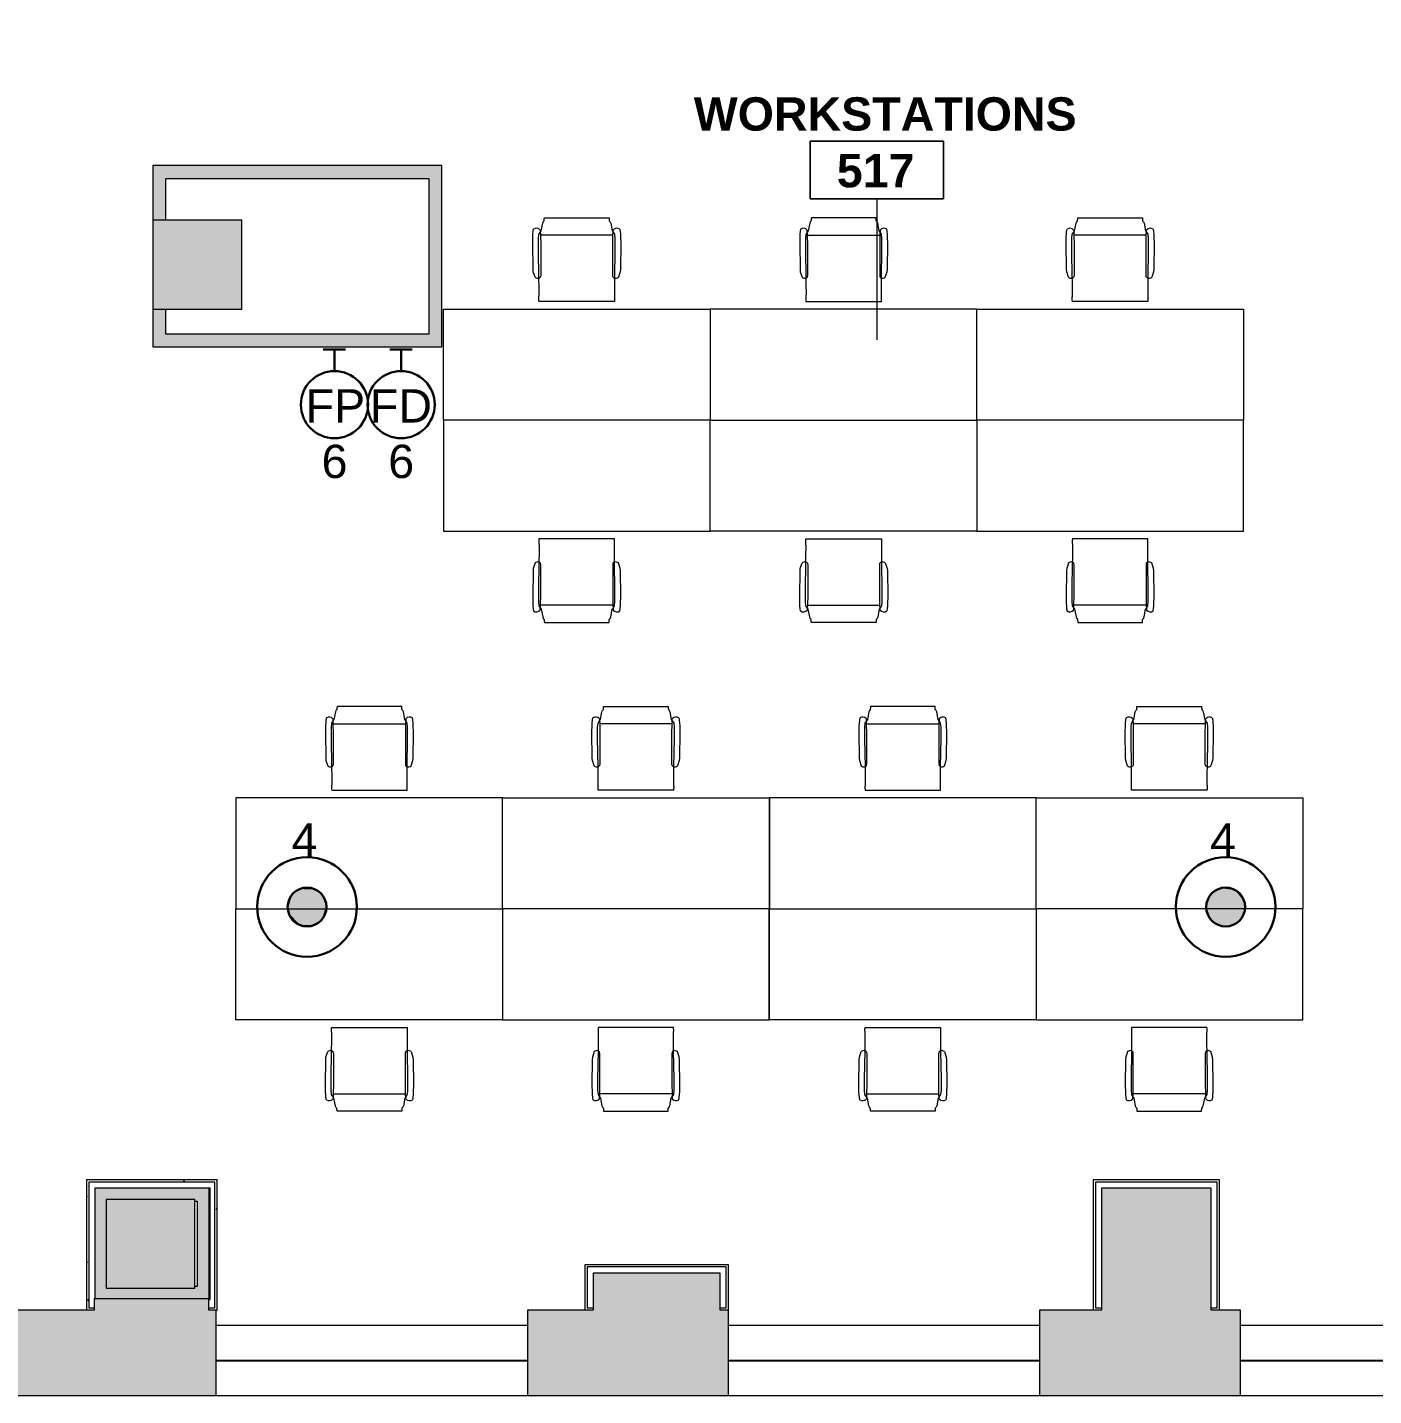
# Model space of a CAD drawing. Header units: inches. Extents: x 0 to 1865, y 0 to 1094.
# Drawn here: x 461.2 to 824.7, y 0 to 369.6 of the extents above; entities that cross this region are included whole.
import ezdxf

# ---------------------------------------------------------------- set-up
doc = ezdxf.new("R2010")
doc.units = ezdxf.units.IN
doc.header["$MEASUREMENT"] = 0
for name, color, linetype, lineweight in [('A-ANNO-NOTE', 131, 'Continuous', 9), ('A-AREA-IDEN', 2, 'Continuous', 9), ('A-DETL', 90, 'Continuous', 9), ('A-DETL-GENF', 92, 'Continuous', 9), ('A-WALL', 113, 'Continuous', 13), ('A-WALL-PATT', 111, 'Continuous', 13), ('I-FURN', 30, 'Continuous', 9), ('I-FURN-PNLS', 30, 'Continuous', 9), ('I-WALL', 2, 'Continuous', 13), ('S-COLS', 52, 'Continuous', 13), ('Victor Bldg - 5th Floor_LINK_dwg', 8, 'Continuous', 9), ('WINDOWS', 7, 'Continuous', 9), ('WINDOWS SILL', 7, 'Continuous', 9)]:
    doc.layers.add(name, color=color, linetype=linetype, lineweight=lineweight)
doc.styles.add('Swis721 Lt BT', font='swissl.ttf', dxfattribs={"height": 9})
doc.styles.add('Swis721 Lt BT_B', font='', dxfattribs={"height": 9})
doc.styles.get('Swis721 Lt BT_B').set_extended_font_data('Swis721 Lt BT', bold=True)
pattern_1 = [(0, (0, 0), (30.72, 7.68), [1.267, -21.773, 1.267, -21.773, -122.88]), (0, (0, 0), (30.72, 7.68), [-46.08, 1.267, -44.813, 1.267, -21.773, -53.76]), (0, (0, 0), (30.72, 7.68), [-115.2, 1.267, -14.093, 1.267, -37.133]), (120, (11.52, 3.84), (-22.01108, 22.7643), [1.267, -21.773, 1.267, -21.773, -122.88]), (120, (11.52, 3.84), (-22.01108, 22.7643), [-46.08, 1.267, -44.813, 1.267, -21.773, -53.76]), (120, (11.52, 3.84), (-22.01108, 22.7643), [-115.2, 1.267, -14.093, 1.267, -37.133]), (240, (15.36, 19.2), (-8.70892, -30.4443), [1.267, -21.773, 1.267, -21.773, -122.88]), (240, (15.36, 19.2), (-8.70892, -30.4443), [-46.08, 1.267, -44.813, 1.267, -21.773, -53.76]), (240, (15.36, 19.2), (-8.70892, -30.4443), [-115.2, 1.267, -14.093, 1.267, -37.133])]

# ---------------------------------------------------------------- blocks, each defined once
blk = doc.blocks.new('Victor Bldg - 5th Floor_LINK_dwg-6972324-Level 05 POWER _ SIGNAL')
at = {"layer": 'WINDOWS'}
for p, q in [((512.25, 9.62), (596.25, 9.62)), ((512.25, 9.38), (596.25, 9.38)), ((650.5, 9.62), (734.5, 9.62)), ((650.5, 9.38), (734.5, 9.38)), ((788.75, 9.62), (872.75, 9.62)), ((788.75, 9.38), (872.75, 9.38))]:
    blk.add_line(p, q, dxfattribs=at)
at = {"layer": 'WINDOWS SILL'}
for p, q in [((512.25, 19), (596.25, 19)), ((650.5, 19), (734.5, 19)), ((788.75, 19), (872.75, 19)), ((512.25, 0), (596.25, 0)), ((650.5, 0), (734.5, 0)), ((788.75, 0), (872.75, 0))]:
    blk.add_line(p, q, dxfattribs=at)
blk = doc.blocks.new('Concrete-Rectangular-Column - 24_ X 24_-6973359-Level 05 POWER _ SIGNAL')
at = {"layer": 'S-COLS', "lineweight": 9}
blk.add_hatch(color=7, dxfattribs=at).paths.add_polyline_path([(12, -12), (12, 12), (-12, 12), (-12, -12)], flags=0)
at = {"layer": 'S-COLS', "color": 8, "lineweight": 20}
for p, q in [((12, 12), (-12, 12)), ((-12, 12), (-12, -12)), ((12, -12), (12, 12)), ((-12, -12), (12, -12))]:
    blk.add_line(p, q, dxfattribs=at)
blk = doc.blocks.new('F - BENCHING _RECTANGULAR-1 CHAIRS_ - F - BENCHING _RECTANGULAR-1 CHAIRS_-7622208-Level 05 POWER _ SIGNAL')
at = {"layer": 'I-FURN'}
for p, q in [((-10.14, -17.03), (10.2, -17.03)), ((-11.85, -32.67), (-11.75, -25.67)), ((-11.75, -25.67), (-11.69, -25.08)), ((-11.69, -25.08), (-11.2, -23.58)), ((-10.28, -31.02), (-10.17, -23.35)), ((-9.74, -23.68), (-9.68, -24.18)), ((-9.68, -24.18), (-9.68, -32.27)), ((9.75, -24.18), (9.81, -23.68)), ((9.75, -32.27), (9.75, -24.18)), ((10.24, -23.35), (10.35, -31.02)), ((11.27, -23.58), (11.76, -25.08)), ((11.76, -25.08), (11.82, -25.67)), ((11.82, -25.67), (11.92, -32.67)), ((-11.8, -34.53), (-11.85, -32.67)), ((-10.28, -34.02), (-10.28, -31.02)), ((-9.68, -32.27), (-9.73, -34.95)), ((9.79, -34.95), (9.75, -32.27)), ((10.35, -31.02), (10.35, -34.02)), ((11.92, -32.67), (11.87, -34.53)), ((-11.77, -35.18), (-11.8, -34.53)), ((-11.7, -35.95), (-11.77, -35.18)), ((-11.59, -36.56), (-11.7, -35.95)), ((-10.18, -35.18), (-10.28, -34.02)), ((-9.77, -35.78), (-10.18, -35.18)), ((-9.79, -36.11), (-9.81, -36.34)), ((-9.73, -34.95), (-9.79, -36.11)), ((-9.54, -36.11), (-9.77, -35.78)), ((-9.73, -34.95), (9.79, -34.95)), ((-9.14, -38.18), (-9.54, -36.11)), ((9.61, -36.11), (9.21, -38.18)), ((9.84, -35.78), (9.61, -36.11)), ((9.86, -36.11), (9.79, -34.95)), ((10.24, -35.18), (9.84, -35.78)), ((9.88, -36.34), (9.86, -36.11)), ((10.35, -34.02), (10.24, -35.18)), ((11.77, -35.95), (11.66, -36.56)), ((11.84, -35.18), (11.77, -35.95)), ((11.87, -34.53), (11.84, -35.18)), ((-8.99, -38.56), (-9.14, -38.18)), ((-8.74, -38.82), (-8.99, -38.56)), ((8.75, -39.66), (-8.68, -39.66)), ((9.06, -38.56), (8.8, -38.82)), ((9.13, -38.42), (9.06, -38.56)), ((9.21, -38.18), (9.13, -38.42))]:
    blk.add_line(p, q, dxfattribs=at)
for centre, radius, start, end in [((-10.48, -24.43), 1.12, 73.9109, 130.257), ((-10.4, -24.1), 0.781, 32.3218, 73.1534), ((10.47, -24.1), 0.781, 106.8466, 147.6782), ((10.55, -24.43), 1.12, 49.743, 106.0891), ((-10.82, -35.49), 1.32, 234.065, 319.935), ((10.89, -35.49), 1.32, 220.065, 305.935)]:
    blk.add_arc(centre, radius, start, end, dxfattribs=at)
for points, knots in [([(-10.18, -17.97), (-10.18, -17.85), (-10.18, -17.64), (-10.18, -17.41), (-10.17, -17.27), (-10.17, -17.19), (-10.16, -17.12), (-10.15, -17.06), (-10.14, -17.03), (-10.14, -17.03), (-10.14, -17.03)], [-1, -1, -1, -1, -0.727273, -0.545455, -0.454545, -0.363636, -0.272727, -0.181818, -0.090909, 0, 0, 0, 0]), ([(10.2, -17.03), (10.21, -17.03), (10.23, -17.1), (10.25, -17.4), (10.25, -17.73), (10.25, -17.89), (10.25, -17.97)], [-1, -1, -1, -1, -0.727273, -0.363636, -0.181818, 0, 0, 0, 0]), ([(-8.68, -39.66), (-8.68, -39.66), (-8.69, -39.64), (-8.7, -39.59), (-8.71, -39.5), (-8.73, -39.28), (-8.73, -39.01), (-8.74, -38.82)], [-1, -1, -1, -1, -0.888889, -0.777778, -0.666667, -0.444444, 0, 0, 0, 0]), ([(8.8, -38.82), (8.8, -38.87), (8.8, -39.01), (8.8, -39.19), (8.79, -39.34), (8.78, -39.44), (8.78, -39.53), (8.77, -39.59), (8.76, -39.64), (8.75, -39.66), (8.75, -39.66)], [-1, -1, -1, -1, -0.888889, -0.666667, -0.555556, -0.444444, -0.333333, -0.222222, -0.111111, 0, 0, 0, 0])]:
    blk.add_open_spline(points, degree=3, knots=knots, dxfattribs=at)
for points in [[(-10.13, -18.94), (-10.14, -18.78), (-10.16, -18.46), (-10.17, -18.13), (-10.18, -17.97)], [(10.25, -17.97), (10.24, -18.13), (10.23, -18.46), (10.21, -18.78), (10.2, -18.94)], [(-10.17, -23.35), (-10.16, -22.62), (-10.15, -21.16), (-10.14, -19.68), (-10.13, -18.94)], [(10.2, -18.94), (10.2, -19.68), (10.21, -21.16), (10.23, -22.62), (10.24, -23.35)]]:
    blk.add_open_spline(points, degree=3, dxfattribs=at)
at = {"layer": 'I-FURN-PNLS'}
for p, q in [((-36, 15), (36, 15)), ((-36, -15), (-36, 15)), ((36, 15), (36, -15)), ((36, -15), (-36, -15))]:
    blk.add_line(p, q, dxfattribs=at)
blk = doc.blocks.new('F - BENCHING _RECTANGULAR-1 CHAIRS_ - F - BENCHING _RECTANGULAR-1 CHAIRS_-7622207-Level 05 POWER _ SIGNAL')
at = {"layer": 'I-FURN'}
for p, q in [((-9.14, 38.18), (-9.54, 36.11)), ((-8.99, 38.56), (-9.14, 38.18)), ((-8.74, 38.82), (-8.99, 38.56)), ((8.75, 39.66), (-8.68, 39.66)), ((9.06, 38.56), (8.8, 38.82)), ((9.13, 38.42), (9.06, 38.56)), ((9.21, 38.18), (9.13, 38.42)), ((9.61, 36.11), (9.21, 38.18)), ((-11.8, 34.53), (-11.85, 32.67)), ((-11.77, 35.18), (-11.8, 34.53)), ((-11.7, 35.95), (-11.77, 35.18)), ((-11.59, 36.56), (-11.7, 35.95)), ((-10.18, 35.18), (-10.28, 34.02)), ((-10.28, 34.02), (-10.28, 31.02)), ((-9.77, 35.78), (-10.18, 35.18)), ((-9.79, 36.11), (-9.81, 36.34)), ((-9.73, 34.95), (-9.79, 36.11)), ((-9.54, 36.11), (-9.77, 35.78)), ((-9.68, 32.27), (-9.73, 34.95)), ((-9.73, 34.95), (9.79, 34.95)), ((9.84, 35.78), (9.61, 36.11)), ((9.79, 34.95), (9.75, 32.27)), ((9.86, 36.11), (9.79, 34.95)), ((10.24, 35.18), (9.84, 35.78)), ((9.88, 36.34), (9.86, 36.11)), ((10.35, 34.02), (10.24, 35.18)), ((10.35, 31.02), (10.35, 34.02)), ((11.77, 35.95), (11.66, 36.56)), ((11.84, 35.18), (11.77, 35.95)), ((11.87, 34.53), (11.84, 35.18)), ((11.92, 32.67), (11.87, 34.53)), ((-11.85, 32.67), (-11.75, 25.67)), ((-10.28, 31.02), (-10.17, 23.35)), ((-9.68, 24.18), (-9.68, 32.27)), ((9.75, 32.27), (9.75, 24.18)), ((10.24, 23.35), (10.35, 31.02)), ((11.82, 25.67), (11.92, 32.67)), ((-11.75, 25.67), (-11.69, 25.08)), ((-11.69, 25.08), (-11.2, 23.58)), ((-9.74, 23.68), (-9.68, 24.18)), ((9.75, 24.18), (9.81, 23.68)), ((11.27, 23.58), (11.76, 25.08)), ((11.76, 25.08), (11.82, 25.67)), ((-10.14, 17.03), (10.2, 17.03))]:
    blk.add_line(p, q, dxfattribs=at)
for centre, radius, start, end in [((-10.82, 35.49), 1.32, 40.065, 125.935), ((10.89, 35.49), 1.32, 54.065, 139.935), ((-10.48, 24.43), 1.12, 229.743, 286.0891), ((-10.4, 24.1), 0.781, 286.8466, 327.6782), ((10.47, 24.1), 0.781, 212.3218, 253.1534), ((10.55, 24.43), 1.12, 253.9109, 310.257)]:
    blk.add_arc(centre, radius, start, end, dxfattribs=at)
for points, knots in [([(-8.68, 39.66), (-8.68, 39.66), (-8.69, 39.64), (-8.7, 39.59), (-8.71, 39.53), (-8.71, 39.44), (-8.72, 39.34), (-8.73, 39.19), (-8.73, 39.01), (-8.74, 38.87), (-8.74, 38.82)], [0, 0, 0, 0, 0.111111, 0.222222, 0.333333, 0.444444, 0.555556, 0.666667, 0.888889, 1, 1, 1, 1]), ([(8.8, 38.82), (8.8, 39.01), (8.79, 39.28), (8.78, 39.5), (8.77, 39.59), (8.76, 39.64), (8.75, 39.66), (8.75, 39.66)], [0, 0, 0, 0, 0.444444, 0.666667, 0.777778, 0.888889, 1, 1, 1, 1]), ([(-10.18, 17.97), (-10.18, 17.89), (-10.18, 17.73), (-10.18, 17.4), (-10.16, 17.1), (-10.14, 17.03), (-10.14, 17.03)], [0, 0, 0, 0, 0.181818, 0.363636, 0.727273, 1, 1, 1, 1]), ([(10.2, 17.03), (10.21, 17.03), (10.21, 17.03), (10.22, 17.06), (10.23, 17.12), (10.23, 17.19), (10.24, 17.27), (10.25, 17.41), (10.25, 17.64), (10.25, 17.85), (10.25, 17.97)], [0, 0, 0, 0, 0.090909, 0.181818, 0.272727, 0.363636, 0.454545, 0.545455, 0.727273, 1, 1, 1, 1])]:
    blk.add_open_spline(points, degree=3, knots=knots, dxfattribs=at)
for points in [[(-10.17, 23.35), (-10.16, 22.62), (-10.15, 21.16), (-10.14, 19.68), (-10.13, 18.94)], [(10.2, 18.94), (10.2, 19.68), (10.21, 21.16), (10.23, 22.62), (10.24, 23.35)], [(-10.13, 18.94), (-10.14, 18.78), (-10.16, 18.46), (-10.17, 18.13), (-10.18, 17.97)], [(10.25, 17.97), (10.24, 18.13), (10.23, 18.46), (10.21, 18.78), (10.2, 18.94)]]:
    blk.add_open_spline(points, degree=3, dxfattribs=at)
at = {"layer": 'I-FURN-PNLS'}
for p, q in [((36, 15), (-36, 15)), ((-36, 15), (-36, -15)), ((36, -15), (36, 15)), ((-36, -15), (36, -15))]:
    blk.add_line(p, q, dxfattribs=at)
blk = doc.blocks.new('Room Tag - Room Name and Number-3379422-Level 05 POWER _ SIGNAL')
at = {"layer": 'A-AREA-IDEN'}
for p, q in [((-0.1881, -0.1636), (-0.1881, -0.0018)), ((-0.1881, -0.0018), (0.1869, -0.0018)), ((0.1869, -0.0018), (-0.1881, -0.0018)), ((-0.1881, -0.0018), (-0.1881, -0.1636)), ((0.1869, -0.0018), (0.1869, -0.1636)), ((0.1869, -0.1636), (0.1869, -0.0018)), ((0.1869, -0.1636), (-0.1881, -0.1636)), ((-0.1881, -0.1636), (0.1869, -0.1636))]:
    blk.add_line(p, q, dxfattribs=at)

msp = doc.modelspace()

# ---------------------------------------------------------------- hatches: boundary and pattern name
at = {"layer": 'A-ANNO-NOTE'}
for points in [[(533.1, 135.75), (534.72, 136.83), (533.75, 136.29)], [(533.1, 135.75), (539.06, 136.71), (534.72, 136.83)], [(539.06, 136.71), (535.25, 137.02), (534.72, 136.83)], [(535.25, 137.02), (536.76, 137.24), (535.79, 137.15)], [(535.25, 137.02), (537.32, 137.21), (536.76, 137.24)], [(538.41, 136.98), (537.32, 137.21), (535.25, 137.02)], [(539.06, 136.71), (538.41, 136.98), (535.25, 137.02)], [(781.52, 136.12), (783.38, 137.06), (781.98, 136.44)], [(781.52, 136.12), (787.31, 136.58), (783.38, 137.06)], [(783.38, 137.06), (785.32, 137.21), (784.76, 137.24)], [(787.31, 136.58), (785.32, 137.21), (783.38, 137.06)], [(786.41, 136.98), (786.01, 137.09), (785.32, 137.21)], [(787.31, 136.58), (786.41, 136.98), (785.32, 137.21)], [(531.56, 131.29), (541.79, 133.51), (532.72, 135.34)], [(531.56, 131.29), (532.72, 135.34), (532.04, 134.29)], [(531.56, 131.29), (532.04, 134.29), (531.56, 132.69)], [(531.56, 132.69), (531.98, 134.16), (531.74, 133.51)], [(531.74, 130.48), (541.79, 133.51), (531.56, 131.29)], [(531.74, 130.48), (541.97, 132.69), (541.79, 133.51)], [(532.72, 135.34), (540.52, 135.65), (533.1, 135.75)], [(541.79, 133.51), (540.52, 135.65), (532.72, 135.34)], [(540.52, 135.65), (539.06, 136.71), (533.1, 135.75)], [(540.52, 135.65), (540.11, 136.03), (539.06, 136.71)], [(540.11, 136.03), (539.66, 136.37), (539.06, 136.71)], [(541.42, 134.41), (540.89, 135.23), (540.52, 135.65)], [(541.79, 133.51), (541.42, 134.41), (540.52, 135.65)], [(541.42, 134.41), (541.29, 134.66), (540.89, 135.23)], [(541.97, 132.69), (541.95, 132.83), (541.79, 133.51)], [(779.54, 131.43), (790.01, 131.85), (780.17, 134.53)], [(779.54, 132.55), (780.17, 134.53), (779.7, 133.37)], [(779.54, 131.43), (780.17, 134.53), (779.54, 132.55)], [(780.17, 134.53), (787.31, 136.58), (781.52, 136.12)], [(789.83, 133.37), (787.31, 136.58), (780.17, 134.53)], [(780.17, 134.53), (781.52, 136.12), (780.47, 135.01)], [(790.01, 131.85), (789.83, 133.37), (780.17, 134.53)], [(780.47, 135.01), (781.52, 136.12), (780.81, 135.45)], [(788.43, 135.75), (787.66, 136.37), (787.31, 136.58)], [(789.83, 133.37), (789.21, 134.78), (787.31, 136.58)], [(788.8, 135.34), (788.43, 135.75), (787.31, 136.58)], [(789.21, 134.78), (788.8, 135.34), (787.31, 136.58)], [(789.83, 133.37), (789.65, 133.9), (789.21, 134.78)], [(789.65, 133.9), (789.48, 134.29), (789.21, 134.78)], [(789.98, 132.55), (789.95, 132.83), (789.83, 133.37)], [(790.01, 131.85), (789.98, 132.55), (789.83, 133.37)], [(540.8, 128.64), (541.97, 132.69), (531.74, 130.48), (532.12, 130.4)], [(534.85, 127.1), (540.8, 128.64), (531.74, 130.48), (531.81, 130.4)], [(532.63, 128.75), (531.77, 130.4), (532.1, 129.57)], [(534.85, 127.1), (531.78, 130.4), (532.63, 128.75)], [(540.8, 128.64), (541.48, 129.7), (541.97, 132.69), (541.31, 130.4)], [(540.8, 128.64), (541.14, 129.09), (541.48, 129.7)], [(541.48, 129.7), (541.97, 131.29), (541.97, 132.69), (541.6, 130.4)], [(541.48, 129.7), (541.54, 129.82), (541.7, 130.4)], [(541.54, 129.82), (541.79, 130.48), (541.97, 131.29), (541.71, 130.4)], [(541.97, 131.29), (542, 131.57), (542, 132.41)], [(780.31, 129.21), (790.01, 131.85), (779.54, 131.43), (779.9, 130.4)], [(780.31, 129.21), (779.54, 131.43), (779.87, 130.08)], [(780.31, 129.21), (789.36, 129.45), (790.01, 131.85), (784.68, 130.4)], [(788.11, 127.95), (789.36, 129.45), (780.31, 129.21)], [(788.11, 127.95), (788.52, 128.33), (789.36, 129.45)], [(788.52, 128.33), (789.06, 128.97), (789.36, 129.45)], [(789.36, 129.45), (789.83, 130.61), (790.01, 131.85), (789.61, 130.4)], [(789.36, 129.45), (789.76, 130.4), (789.74, 130.4)], [(789.83, 130.61), (789.98, 131.43), (790.01, 131.85)], [(534.85, 127.1), (532.63, 128.75), (533, 128.33)], [(534.85, 127.1), (533, 128.33), (533.52, 127.86)], [(534.85, 127.1), (533.52, 127.86), (533.86, 127.62)], [(534.85, 127.1), (538.8, 127.15), (540.8, 128.64)], [(538.28, 126.96), (538.8, 127.15), (534.85, 127.1)], [(536.07, 126.79), (538.28, 126.96), (534.85, 127.1)], [(536.34, 126.76), (538.28, 126.96), (536.07, 126.79)], [(536.34, 126.76), (537.74, 126.83), (538.28, 126.96)], [(536.76, 126.74), (537.74, 126.83), (536.34, 126.76)], [(536.76, 126.74), (536.9, 126.74), (537.74, 126.83)], [(538.8, 127.15), (539.78, 127.69), (540.8, 128.64)], [(538.8, 127.15), (539.43, 127.47), (539.78, 127.69)], [(539.78, 127.69), (540.43, 128.23), (540.8, 128.64)], [(782.72, 127.15), (780.31, 129.21), (780.72, 128.64)], [(782.72, 127.15), (788.11, 127.95), (780.31, 129.21)], [(782.72, 127.15), (780.72, 128.64), (781.1, 128.23)], [(782.72, 127.15), (781.1, 128.23), (781.86, 127.62)], [(786.14, 126.93), (788.11, 127.95), (782.72, 127.15)], [(784.07, 126.79), (786.14, 126.93), (782.72, 127.15)], [(784.34, 126.76), (786.14, 126.93), (784.07, 126.79)], [(784.9, 126.74), (786.14, 126.93), (784.34, 126.76)], [(784.9, 126.74), (785.46, 126.79), (786.14, 126.93)], [(786.14, 126.93), (787.55, 127.54), (788.11, 127.95)], [(786.14, 126.93), (786.8, 127.15), (787.55, 127.54)], [(788.52, 128.33), (788.71, 128.53), (789.06, 128.97)]]:
    msp.add_hatch(color=256, dxfattribs=at).paths.add_polyline_path(points, flags=0)
at = {"layer": 'A-DETL-GENF'}
h = msp.add_hatch(color=7, dxfattribs=at)
h.paths.add_polyline_path([(483, 0), (512.25, 0), (512.25, 23.12), (510.25, 23.12), (510.25, 26.12), (479.25, 26.12), (479.25, 23.12), (411, 23.12), (411, 4), (418, 4), (418, 0), (482.5, 0)], flags=0)
h.paths.add_polyline_path([(650.5, 0), (650.5, 23.12), (648.25, 23.12), (648.25, 33.12), (614, 33.12), (614, 23.12), (596.25, 23.12), (596.25, 0), (649.87, 0)], flags=0)
h.paths.add_polyline_path([(280, 0), (338, 0), (338, 4), (349.13, 4), (349.13, 23.12), (273, 23.12), (273, 4), (280, 4)], flags=0)
h.paths.add_polyline_path([(200, 0), (200, 4), (211.13, 4), (211.13, 23.12), (135, 23.12), (135, 4), (142, 4), (142, 0)], flags=0)
h.paths.add_polyline_path([(782.5, 0), (788.75, 0), (788.75, 23.12), (780.87, 23.12), (780.87, 56), (751.25, 56), (751.25, 23.12), (734.5, 23.12), (734.5, 0), (780.87, 0)], flags=0)
h.paths.add_polyline_path([(915.75, 0), (927.06, 0), (927.06, 22.84), (913.5, 22.84), (913.5, 33.12), (884.25, 33.12), (884.25, 23.12), (874.75, 23.12), (874.75, 19), (872.75, 19), (872.75, 0), (915.13, 0)], flags=0)
h.paths.add_polyline_path([(62, 0), (62, 4), (69, 4), (69, 23.12), (22.13, 23.12), (22.13, 74.5), (4, 74.5), (4, 66), (0, 66), (0, 0), (22.13, 0)], flags=0)
h.paths.add_polyline_path([(1049, 0), (1049, 14.5), (1079, 14.5), (1079, 11.5), (1143, 11.5), (1143, 27.5), (1093, 27.5), (1093, 32.59), (1032.06, 32.59), (1032.06, 41.59), (1011.06, 41.59), (1011.06, 0), (1045.26, 0)], flags=0)
h.paths.add_polyline_path([(1320.07, 11.5), (1323.07, 11.5), (1323.07, 27.5), (1259, 27.5), (1259, 11.5), (1319.45, 11.5)], flags=0)
h.paths.add_polyline_path([(1446.81, 11.5), (1503, 11.5), (1503, 27.5), (1439, 27.5), (1439, 11.5), (1442.63, 11.5)], flags=0)
h.paths.add_polyline_path([(1843, 11.5), (1863, 11.5), (1863, 27.5), (1799, 27.5), (1799, 11.5), (1819, 11.5)], flags=0)
h.paths.add_polyline_path([(1641.06, 11.5), (1683, 11.5), (1683, 27.5), (1619, 27.5), (1619, 11.5), (1636.06, 11.5)], flags=0)
h.paths.add_polyline_path([(1738, 15.5), (1744, 15.5), (1744, 27.5), (1738, 27.5)], flags=0)
h.paths.add_polyline_path([(1199.75, 15.5), (1204, 15.5), (1204, 27.5), (1198, 27.5), (1198, 15.5), (1199.13, 15.5)], flags=0)
h.paths.add_polyline_path([(1378, 15.5), (1384, 15.5), (1384, 27.5), (1378, 27.5)], flags=0)
h.paths.add_polyline_path([(1564, 15.5), (1564, 27.5), (1558, 27.5), (1558, 15.5)], flags=0)
h.paths.add_polyline_path([(4, 123.5), (22.13, 123.5), (22.13, 170.38), (34.13, 170.38), (34.13, 224.5), (12, 224.5), (12, 212.5), (0, 212.5), (0, 132), (4, 132), (4, 130.4)], flags=0)
h.paths.add_polyline_path([(12, 310.5), (34.13, 310.5), (34.13, 392.5), (12, 392.5), (12, 380.5), (3.5, 380.5), (3.5, 322.5), (12, 322.5)], flags=0)
h.paths.add_polyline_path([(12, 478.5), (34.13, 478.5), (34.13, 560.5), (12, 560.5), (12, 548.5), (3.5, 548.5), (3.5, 490.5), (12, 490.5)], flags=0)
h.paths.add_polyline_path([(34.13, 646.5), (34.13, 728.5), (12, 728.5), (12, 716.5), (3.5, 716.5), (3.5, 658.5), (12, 658.5), (12, 646.5)], flags=0)
h.paths.add_polyline_path([(34.13, 814.5), (34.13, 896.5), (12, 896.5), (12, 884.5), (3.5, 884.5), (3.5, 826.5), (12, 826.5), (12, 814.5)], flags=0)
h.paths.add_polyline_path([(12, 982.5), (34.13, 982.5), (34.13, 1064.5), (12, 1064.5), (12, 1052.5), (3.5, 1052.5), (3.5, 994.5), (12, 994.5), (12, 990.6)], flags=0)
at = {"layer": 'A-WALL-PATT', "lineweight": 9}
for points in [[(495.14, 317.5), (498.64, 317.5), (498.64, 332.25), (495.14, 332.25), (495.14, 328.75)], [(569.64, 328.75), (573.14, 328.75), (573.14, 332.25), (498.64, 332.25), (498.64, 328.75), (519.14, 328.75)], [(569.64, 283.25), (573.14, 283.25), (573.14, 328.75), (569.64, 328.75), (569.64, 286.75)], [(498.64, 286.75), (498.64, 293.5), (495.14, 293.5), (495.14, 286.75)], [(569.64, 283.25), (569.64, 286.75), (495.14, 286.75), (495.14, 283.25), (519.14, 283.25)], [(507.12, 52.5), (510.25, 52.5), (510.25, 55.63), (510.62, 56), (479.5, 56), (479.5, 52.5), (482.5, 52.5), (482.5, 53), (506.5, 53), (506.5, 52.5)], [(482.5, 29.5), (482.5, 52.5), (479.5, 52.5), (479.5, 29.5)], [(510.62, 29.5), (510.62, 52.5), (507.12, 52.5), (507.12, 29.5)], [(510.62, 26), (510.25, 26.38), (510.25, 29.5), (506.5, 29.5), (506.5, 29), (482.5, 29), (482.5, 29.5), (479.5, 29.5), (479.5, 26.12), (510.25, 26.12), (510.25, 26)]]:
    msp.add_hatch(color=7, dxfattribs=at).paths.add_polyline_path(points, flags=0)
h = msp.add_hatch(dxfattribs=at)
h.set_pattern_fill('FP_1', color=256, style=0, pattern_type=2)
h.set_pattern_definition(pattern_1)
h.paths.add_polyline_path([(477.25, 23.12), (479.25, 23.12), (479.25, 23.75), (477.88, 23.75), (477.88, 58.25), (477.25, 58.25), (477.25, 23.75)], flags=0)
h = msp.add_hatch(dxfattribs=at)
h.set_pattern_fill('FP_1', color=256, style=0, pattern_type=2)
h.set_pattern_definition(pattern_1)
h.paths.add_polyline_path([(510.62, 57.63), (512.5, 57.63), (512.5, 58.25), (477.88, 58.25), (477.88, 57.63), (510.25, 57.63)], flags=0)
h = msp.add_hatch(dxfattribs=at)
h.set_pattern_fill('FP_1', color=256, style=0, pattern_type=2)
h.set_pattern_definition(pattern_1)
h.paths.add_polyline_path([(510.25, 23.12), (512.5, 23.12), (512.5, 57.63), (511.87, 57.63), (511.87, 23.75), (510.25, 23.75)], flags=0)

# ---------------------------------------------------------------- linework, layer by layer
at = {"layer": 'A-ANNO-NOTE', "lineweight": 30}
for p, q in [((541.15, 282.6), (547.15, 282.6)), ((544.15, 282.6), (544.15, 276.74)), ((559.15, 282.6), (565.15, 282.6)), ((562.15, 282.6), (562.15, 276.74))]:
    msp.add_line(p, q, dxfattribs=at)
for centre, radius in [((544.15, 267.67), 9.07), ((562.15, 267.67), 9.07), ((536.76, 131.99), 13.46), ((784.76, 131.99), 13.46), ((536.76, 131.99), 5.25), ((784.76, 131.99), 5.25)]:
    msp.add_circle(centre, radius, dxfattribs=at)
at = {"layer": 'A-ANNO-NOTE'}
for centre, start, end in [((536.76, 131.99), 0, 180), ((784.76, 131.99), 0, 180), ((536.76, 131.99), 180, 360), ((784.76, 131.99), 180, 360)]:
    msp.add_arc(centre, 5.25, start, end, dxfattribs=at)
at = {"layer": 'A-AREA-IDEN'}
msp.add_line((690.67, 285.16), (690.68, 323.27), dxfattribs=at)
at = {"layer": 'A-DETL'}
for p, q in [((780.87, 56), (751.25, 56)), ((751.25, 56), (751.25, 23.12)), ((780.87, 23.12), (780.87, 56)), ((648.25, 33.12), (614, 33.12)), ((614, 33.12), (614, 23.12)), ((648.25, 23.12), (648.25, 33.12)), ((510.25, 26.12), (479.25, 26.12)), ((479.25, 26.12), (479.25, 23.12)), ((510.25, 23.12), (510.25, 26.12)), ((479.25, 23.12), (411, 23.12)), ((512.25, 23.12), (510.25, 23.12)), ((512.25, 0), (512.25, 23.12)), ((614, 23.12), (596.25, 23.12)), ((596.25, 23.12), (596.25, 0)), ((650.5, 23.12), (648.25, 23.12)), ((650.5, 0), (650.5, 23.12)), ((734.5, 23.12), (734.5, 0)), ((751.25, 23.12), (734.5, 23.12)), ((788.75, 23.12), (780.87, 23.12)), ((788.75, 0), (788.75, 23.12)), ((418, 0), (512.25, 0)), ((596.25, 0), (650.5, 0)), ((734.5, 0), (788.75, 0))]:
    msp.add_line(p, q, dxfattribs=at)
at = {"layer": 'A-WALL'}
for p, q in [((477.88, 57.63), (477.88, 23.75)), ((511.87, 57.63), (477.88, 57.63)), ((511.87, 23.75), (511.87, 57.63)), ((749.62, 57.63), (749.62, 23.75)), ((782.5, 57.63), (749.62, 57.63)), ((782.5, 23.75), (782.5, 57.63)), ((612.38, 34.75), (612.38, 23.75)), ((649.87, 34.75), (612.38, 34.75)), ((649.87, 23.75), (649.87, 34.75)), ((477.88, 23.75), (479.25, 23.75)), ((510.25, 23.75), (511.87, 23.75)), ((612.38, 23.75), (614, 23.75)), ((648.25, 23.75), (649.87, 23.75)), ((749.62, 23.75), (751.25, 23.75)), ((780.87, 23.75), (782.5, 23.75))]:
    msp.add_line(p, q, dxfattribs=at)
at = {"layer": 'I-WALL', "color": 8, "lineweight": 20}
for p, q in [((495.14, 332.25), (495.14, 317.5)), ((573.14, 332.25), (495.14, 332.25)), ((573.14, 283.25), (573.14, 332.25)), ((498.64, 317.5), (498.64, 328.75)), ((498.64, 328.75), (569.64, 328.75)), ((569.64, 328.75), (569.64, 286.75)), ((495.14, 293.5), (495.14, 283.25)), ((498.64, 286.75), (498.64, 293.5)), ((569.64, 286.75), (498.64, 286.75)), ((495.14, 283.25), (573.14, 283.25)), ((510.62, 56), (479.5, 56)), ((479.5, 56), (479.5, 26.12)), ((510.62, 26), (510.62, 56)), ((506.5, 52.5), (507.12, 52.5)), ((507.12, 52.5), (507.12, 29.5)), ((507.12, 29.5), (506.5, 29.5)), ((510.25, 26), (510.62, 26))]:
    msp.add_line(p, q, dxfattribs=at)
at = {"layer": 'I-WALL'}
for p, q in [((477.25, 58.25), (477.25, 23.12)), ((512.5, 58.25), (477.25, 58.25)), ((510.25, 56), (510.25, 26.12)), ((512.5, 23.12), (512.5, 58.25)), ((749, 58.25), (749, 23.12)), ((783.12, 58.25), (749, 58.25)), ((783.12, 23.12), (783.12, 58.25)), ((611.75, 35.37), (611.75, 23.12)), ((650.5, 35.37), (611.75, 35.37)), ((650.5, 23.12), (650.5, 35.37)), ((512.25, 23.12), (512.5, 23.12))]:
    msp.add_line(p, q, dxfattribs=at)

# ---------------------------------------------------------------- block references
at = {"layer": 'A-AREA-IDEN', "xscale": 95.99999999999994, "yscale": 95.99999999999994, "zscale": 95.99999999999994}
msp.add_blockref('Room Tag - Room Name and Number-3379422-Level 05 POWER _ SIGNAL', (690.67, 338.97), dxfattribs=at)
at = {"layer": 'I-FURN', "rotation": 180}
for name, p in [('F - BENCHING _RECTANGULAR-1 CHAIRS_ - F - BENCHING _RECTANGULAR-1 CHAIRS_-7622208-Level 05 POWER _ SIGNAL', (609.6, 278.5)), ('F - BENCHING _RECTANGULAR-1 CHAIRS_ - F - BENCHING _RECTANGULAR-1 CHAIRS_-7622208-Level 05 POWER _ SIGNAL', (753.61, 278.5)), ('F - BENCHING _RECTANGULAR-1 CHAIRS_ - F - BENCHING _RECTANGULAR-1 CHAIRS_-7622207-Level 05 POWER _ SIGNAL', (609.6, 248.5)), ('F - BENCHING _RECTANGULAR-1 CHAIRS_ - F - BENCHING _RECTANGULAR-1 CHAIRS_-7622207-Level 05 POWER _ SIGNAL', (753.61, 248.5)), ('F - BENCHING _RECTANGULAR-1 CHAIRS_ - F - BENCHING _RECTANGULAR-1 CHAIRS_-7622208-Level 05 POWER _ SIGNAL', (625.56, 146.5)), ('F - BENCHING _RECTANGULAR-1 CHAIRS_ - F - BENCHING _RECTANGULAR-1 CHAIRS_-7622208-Level 05 POWER _ SIGNAL', (769.57, 146.5)), ('F - BENCHING _RECTANGULAR-1 CHAIRS_ - F - BENCHING _RECTANGULAR-1 CHAIRS_-7622207-Level 05 POWER _ SIGNAL', (625.56, 116.5)), ('F - BENCHING _RECTANGULAR-1 CHAIRS_ - F - BENCHING _RECTANGULAR-1 CHAIRS_-7622207-Level 05 POWER _ SIGNAL', (769.57, 116.5))]:
    msp.add_blockref(name, p, dxfattribs=at)
at = {"layer": 'I-FURN'}
for name, p in [('F - BENCHING _RECTANGULAR-1 CHAIRS_ - F - BENCHING _RECTANGULAR-1 CHAIRS_-7622207-Level 05 POWER _ SIGNAL', (681.61, 278.5)), ('F - BENCHING _RECTANGULAR-1 CHAIRS_ - F - BENCHING _RECTANGULAR-1 CHAIRS_-7622208-Level 05 POWER _ SIGNAL', (681.61, 248.5)), ('F - BENCHING _RECTANGULAR-1 CHAIRS_ - F - BENCHING _RECTANGULAR-1 CHAIRS_-7622207-Level 05 POWER _ SIGNAL', (553.56, 146.5)), ('F - BENCHING _RECTANGULAR-1 CHAIRS_ - F - BENCHING _RECTANGULAR-1 CHAIRS_-7622207-Level 05 POWER _ SIGNAL', (697.57, 146.5)), ('F - BENCHING _RECTANGULAR-1 CHAIRS_ - F - BENCHING _RECTANGULAR-1 CHAIRS_-7622208-Level 05 POWER _ SIGNAL', (553.56, 116.5)), ('F - BENCHING _RECTANGULAR-1 CHAIRS_ - F - BENCHING _RECTANGULAR-1 CHAIRS_-7622208-Level 05 POWER _ SIGNAL', (697.57, 116.5))]:
    msp.add_blockref(name, p, dxfattribs=at)
at = {"layer": 'S-COLS', "lineweight": 9}
for p in [(507.14, 305.5), (494.5, 41)]:
    msp.add_blockref('Concrete-Rectangular-Column - 24_ X 24_-6973359-Level 05 POWER _ SIGNAL', p, dxfattribs=at)
at = {"layer": 'Victor Bldg - 5th Floor_LINK_dwg', "color": 7}
msp.add_blockref('Victor Bldg - 5th Floor_LINK_dwg-6972324-Level 05 POWER _ SIGNAL', (0, 0), dxfattribs=at)

# ---------------------------------------------------------------- texts
at = {"layer": 'A-ANNO-NOTE', "char_height": 9, "attachment_point": 1, "style": 'Swis721 Lt BT'}
for s, insert, width in [('FP', (536.37, 271.84), 18.18), ('FD', (553.73, 271.84), 19.695), ('6', (540.68, 256.85), 8.181), ('6', (558.68, 256.85), 8.181), ('4', (532.55, 154.58), 8.181), ('4', (780.55, 154.58), 8.181)]:
    msp.add_mtext(s, dxfattribs=dict(at, insert=insert, width=width))
at = {"layer": 'A-AREA-IDEN', "char_height": 9, "attachment_point": 1, "style": 'Swis721 Lt BT_B'}
for s, insert, width in [('WORKSTATIONS', (641.17, 350.69), 119.685), ('517', (679.78, 335.37), 25.452)]:
    msp.add_mtext(s, dxfattribs=dict(at, insert=insert, width=width))

doc.saveas('drawing.dxf')
